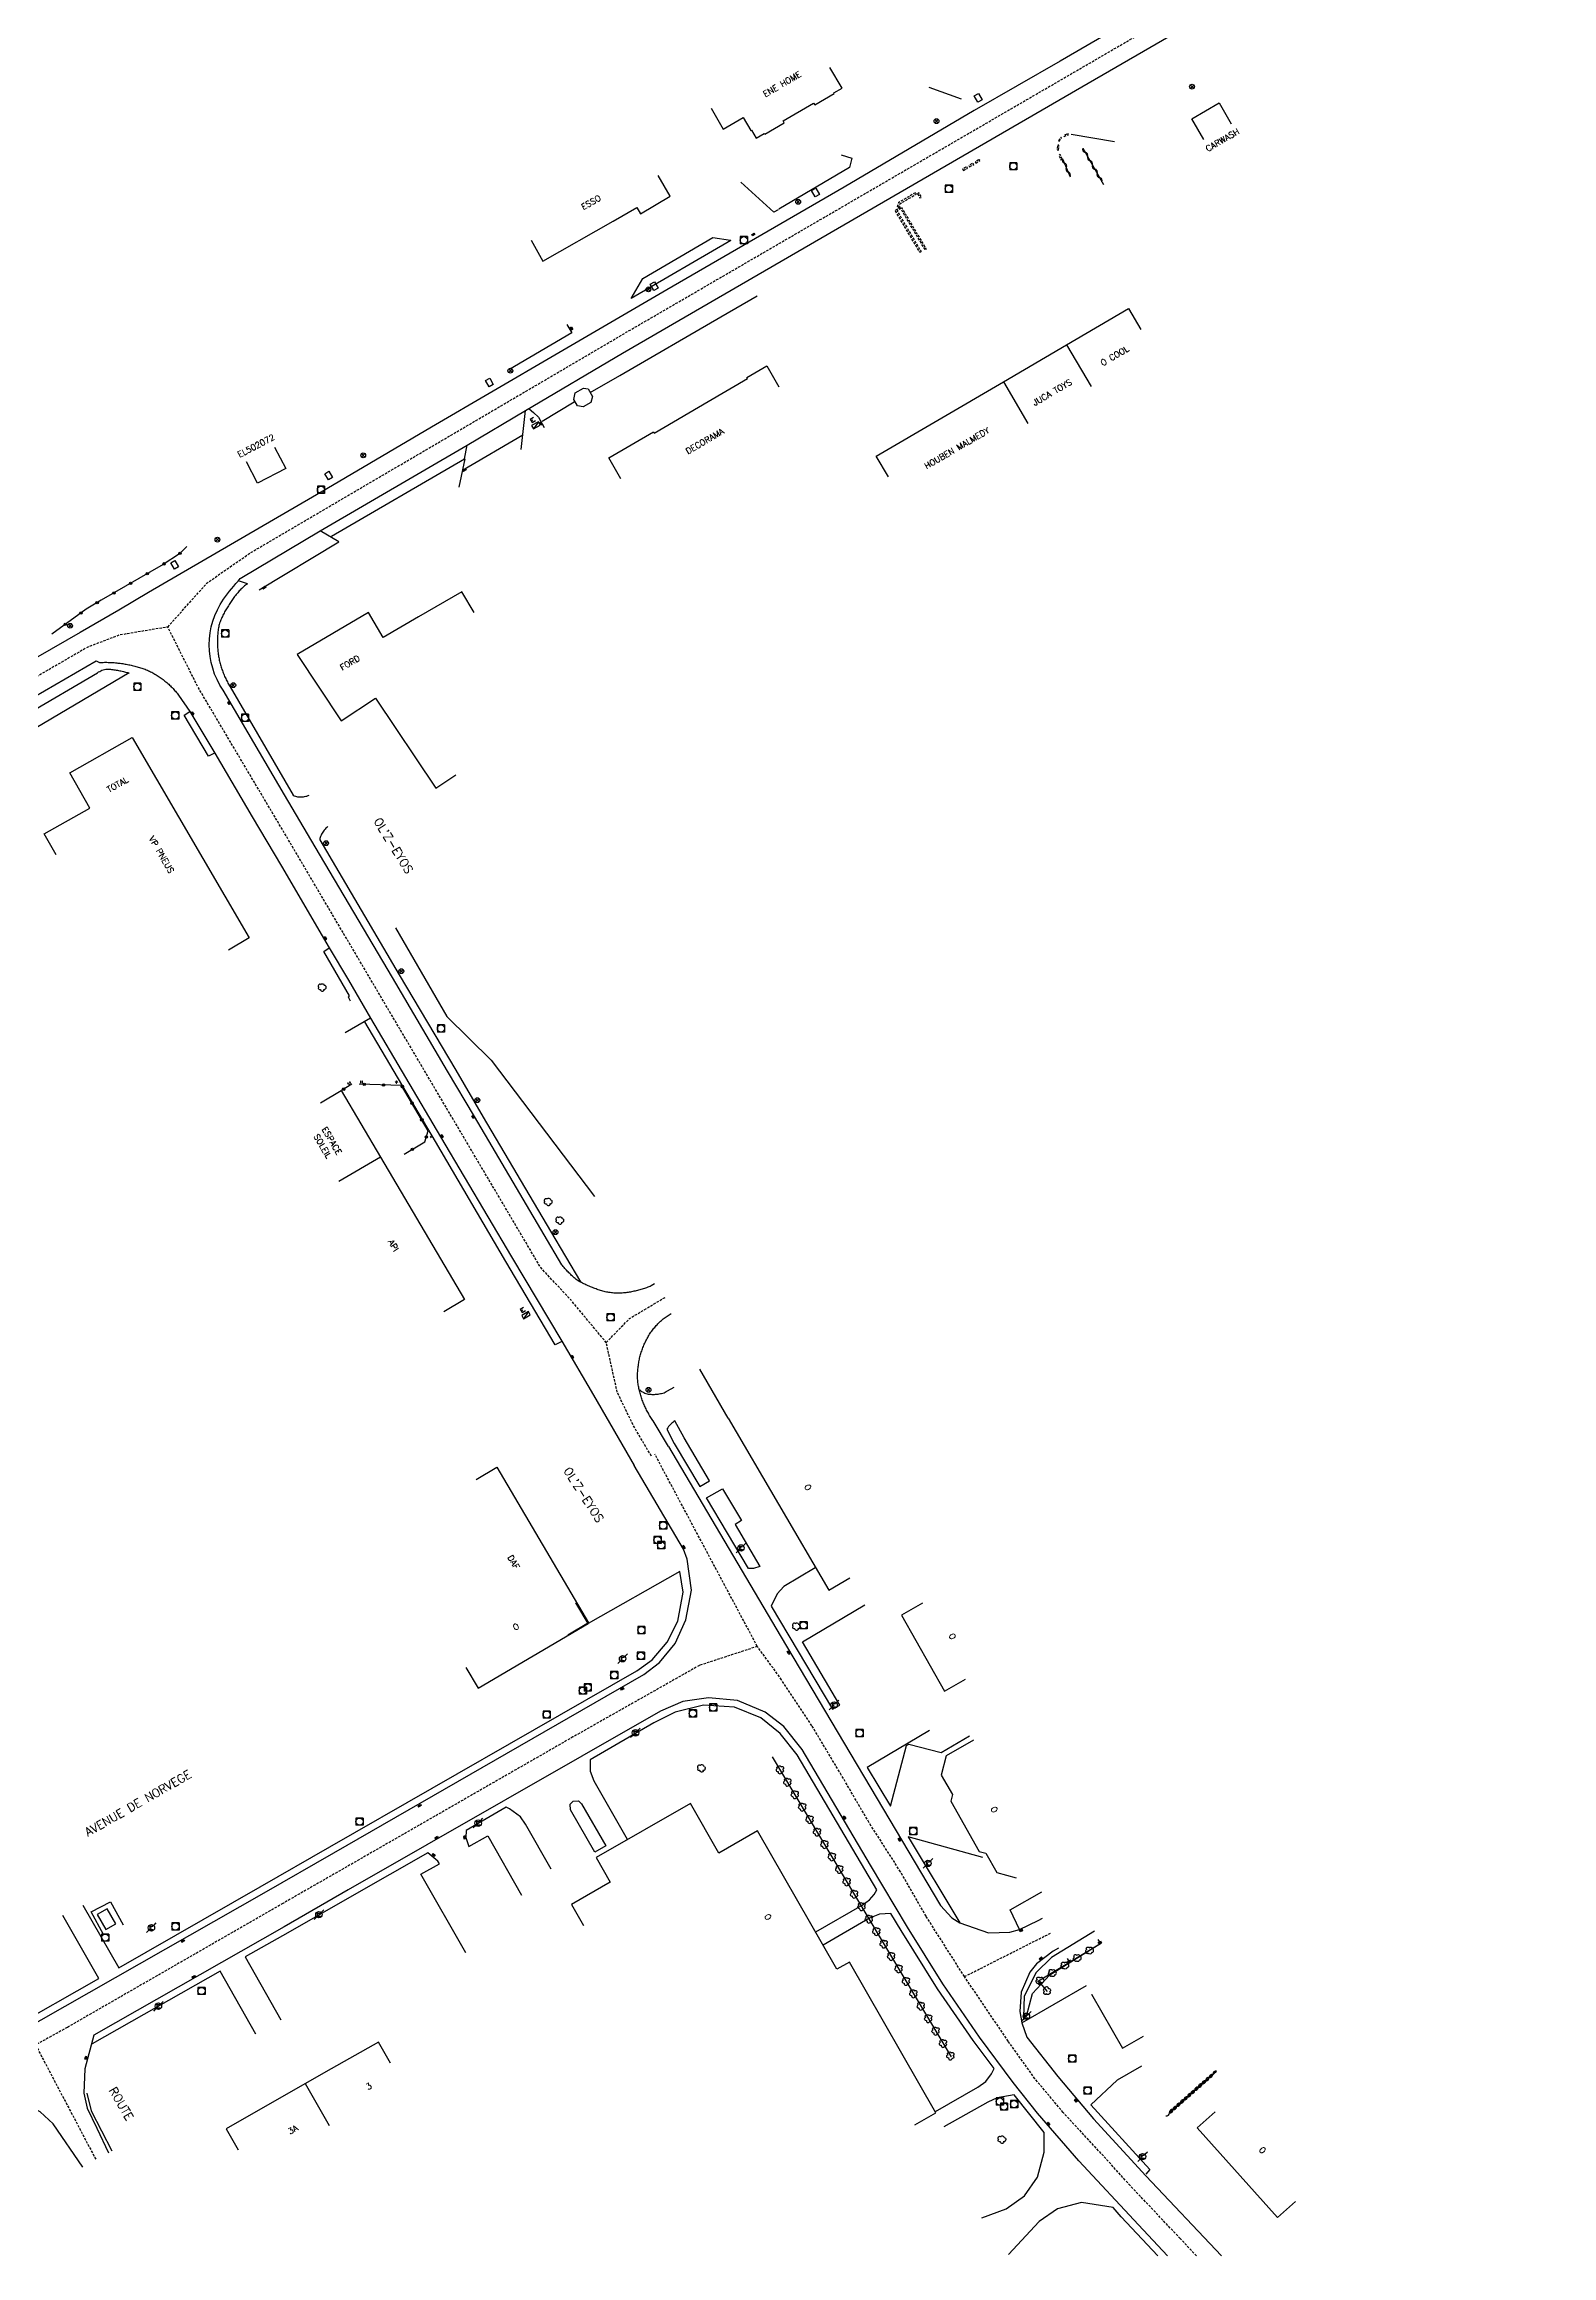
# Model space of a CAD drawing. Header units: millimetres. Extents: x 266017 to 267000, y 124000 to 124918.
# Drawn here: x 266197.1 to 266509.3, y 124000 to 124458.1 of the extents above; entities that cross this region are included whole.
import ezdxf
from ezdxf.enums import TextEntityAlignment as Align

# ---------------------------------------------------------------- set-up
doc = ezdxf.new("R2010")
doc.units = ezdxf.units.MM
doc.linetypes.add('DASHED', pattern=[0.75, 0.5, -0.25])
doc.layers.get('0').update_dxf_attribs({"linetype": 'CONTINUOUS'})
for name, color, linetype in [('W0001', 6, 'DASHED'), ('W0008', 7, 'CONTINUOUS'), ('W0100', 7, 'CONTINUOUS'), ('W0112', 1, 'DASHED'), ('W0211', 2, 'CONTINUOUS'), ('W0300', 7, 'CONTINUOUS'), ('W0302', 3, 'CONTINUOUS'), ('W0310', 3, 'CONTINUOUS'), ('W0322', 7, 'CONTINUOUS'), ('W0400', 7, 'CONTINUOUS'), ('W0420', 7, 'CONTINUOUS'), ('W0430', 7, 'CONTINUOUS'), ('W0469', 7, 'CONTINUOUS'), ('W0471', 7, 'CONTINUOUS'), ('W0984', 7, 'CONTINUOUS'), ('W0989', 7, 'CONTINUOUS'), ('W0991', 7, 'CONTINUOUS'), ('W1102', 7, 'CONTINUOUS'), ('W1471', 7, 'CONTINUOUS')]:
    doc.layers.add(name, color=color, linetype=linetype)
doc.styles.get("Standard").update_dxf_attribs({"font": 'romans.shx', "width": 0.85})

# ---------------------------------------------------------------- blocks, each defined once
blk = doc.blocks.new('T420')
for p, q in [((0.75, 0.75), (-0.75, 0.75)), ((-0.75, 0.75), (-0.75, -0.75)), ((0.75, 0.75), (0.75, -0.75)), ((0.75, -0.75), (-0.75, -0.75))]:
    blk.add_line(p, q)
blk.add_ellipse((0, 0), major_axis=(-0.53, 0.53), ratio=1, start_param=3.926991, end_param=10.210176)
blk = doc.blocks.new('T471')
for p, q in [((-0.333334, 0.333334), (-0.333334, -0.333334)), ((-0.333334, 0.333334), (0.333334, 0.333334)), ((-0.333334, 0), (0, 0)), ((0.500001, 0.500001), (1.000002, 1.000002)), ((-0.500001, -0.500001), (-1.000002, -1.000002)), ((-0.333334, -0.333334), (0.333334, -0.333334))]:
    blk.add_line(p, q)
blk.add_ellipse((0, 0), major_axis=(0.471405, 0.471405), ratio=1, start_param=5.4977871438, end_param=11.780972451)
blk = doc.blocks.new('T400')
for p, q in [((-0.15, 0.3), (0.15, 0.3)), ((-0.15, -0.25), (-0.15, 0.3)), ((-0.15, 0.15), (0.15, 0.15)), ((-0.15, 0), (0.15, 0)), ((0.15, 0.3), (0.15, -0.25)), ((-0.15, -0.15), (0.15, -0.15)), ((-0.15, -0.25), (-0.15, -0.3)), ((-0.15, -0.3), (0.15, -0.3)), ((0.15, -0.3), (0.15, -0.25))]:
    blk.add_line(p, q)
blk = doc.blocks.new('T300')
for p, q in [((-0.8, 0.51), (-0.86, 0.34)), ((-0.86, 0.34), (-0.86, 0.17)), ((-0.86, 0.17), (-0.74, 0.06)), ((-0.69, 0.63), (-0.8, 0.51)), ((-0.8, -0.06), (-0.74, 0.06)), ((-0.74, 0.06), (-0.69, 0.11)), ((-0.57, 0.69), (-0.69, 0.63)), ((-0.46, 0.69), (-0.57, 0.69)), ((-0.29, 0.63), (-0.46, 0.69)), ((-0.29, 0.63), (-0.17, 0.74)), ((-0.23, 0.57), (-0.29, 0.63)), ((-0.17, 0.74), (-0.06, 0.8)), ((-0.06, 0.8), (0.06, 0.8)), ((0.06, 0.8), (0.23, 0.74)), ((0.23, 0.74), (0.34, 0.63)), ((0.34, 0.63), (0.4, 0.51)), ((0.46, 0.46), (0.34, 0.46)), ((0.4, 0.51), (0.4, 0.46)), ((0.57, 0.4), (0.46, 0.46)), ((0.57, 0.4), (0.69, 0.29)), ((0.69, 0.29), (0.74, 0.17)), ((0.74, 0.06), (0.69, -0.17)), ((0.74, 0.17), (0.74, 0.06)), ((-0.8, -0.17), (-0.8, -0.06)), ((-0.8, -0.23), (-0.8, -0.17)), ((-0.74, -0.34), (-0.8, -0.23)), ((-0.69, -0.4), (-0.74, -0.34)), ((-0.51, -0.46), (-0.69, -0.4)), ((-0.4, -0.46), (-0.51, -0.46)), ((-0.4, -0.46), (-0.34, -0.46)), ((-0.34, -0.46), (-0.34, -0.4)), ((-0.34, -0.51), (-0.34, -0.46)), ((-0.29, -0.63), (-0.34, -0.51)), ((-0.17, -0.74), (-0.29, -0.63)), ((-0.06, -0.8), (-0.17, -0.74)), ((0.06, -0.8), (-0.06, -0.8)), ((0.17, -0.74), (0.06, -0.8)), ((0.23, -0.69), (0.17, -0.74)), ((0.29, -0.46), (0.23, -0.46)), ((0.29, -0.63), (0.23, -0.69)), ((0.46, -0.4), (0.29, -0.46)), ((0.34, -0.51), (0.29, -0.63)), ((0.34, -0.51), (0.34, -0.46)), ((0.57, -0.34), (0.46, -0.4)), ((0.63, -0.29), (0.57, -0.34)), ((0.69, -0.17), (0.63, -0.29))]:
    blk.add_line(p, q)
blk = doc.blocks.new('t310o')
at = {"color": 0, "linetype": 'Continuous'}
for centre, start, end in [((-0.5, 0.38), 216.8699, 323.1304), ((0.5, -0.37), 36.8699, 143.1303)]:
    blk.add_arc(centre, 0.625, start, end, dxfattribs=at)
blk = doc.blocks.new('t211o')
at = {"color": 0, "linetype": 'Continuous'}
for p, q in [((-0.29, 0.5), (-0.29, 0)), ((0, 1), (0, 0)), ((0.29, 0.5), (0.29, 0))]:
    blk.add_line(p, q, dxfattribs=at)
blk = doc.blocks.new('T430')
at = {"flags": 128}
for points in [[(0.8, 0.8), (-0.8, 0.8)], [(-0.8, 0.8), (-0.8, 0)], [(0.8, 0.8), (-0.8, 0)], [(-0.8, 0), (0.8, 0)], [(-0.4, 2.1), (0.4, 2.1)], [(-0.4, 2.1), (-0.4, 1.3)], [(-0.4, 1.7), (0, 1.7)], [(-0.4, 1.3), (0.4, 1.3)], [(0.8, 0), (0.8, 0.8)]]:
    blk.add_lwpolyline(points, dxfattribs=at)
blk = doc.blocks.new('t322o')
at = {"color": 0, "linetype": 'Continuous'}
for radius in [0.25, 0.15]:
    blk.add_circle((0, 0), radius, dxfattribs=at)
blk = doc.blocks.new('T1471')
at = {"color": 0, "linetype": 'Continuous', "flags": 128}
blk.add_lwpolyline([(-0.75, -0.5), (-0.75, 0.5), (0.75, 0.5), (0.75, -0.5), (-0.75, -0.5)], dxfattribs=at)
blk = doc.blocks.new('T469')
at = {"color": 0, "linetype": 'Continuous', "flags": 128}
for points in [[(-0.35, 0.35), (0.35, -0.35)], [(-0.35, -0.35), (0.35, 0.35)]]:
    blk.add_lwpolyline(points, dxfattribs=at)
at = {"color": 0, "linetype": 'Continuous'}
blk.add_circle((0, 0), 0.5, dxfattribs=at)

msp = doc.modelspace()

# ---------------------------------------------------------------- linework, layer by layer
at = {"layer": 'W0001', "flags": 128}
for points in [[(266222.64, 124337.41), (266230.81, 124346.57), (266239.65, 124352.72), (266287.4, 124380.73), (266317.61, 124398.46), (266413.08, 124453.93), (266478.13, 124491.8), (266523.08, 124517.91), (266605.1, 124565.99), (266611.06, 124565.7)], [(266322.8, 124165.67), (266319.11, 124171.92), (266315.73, 124178.91), (266313.46, 124189.17), (266306.19, 124197.93), (266299.88, 124204.71), (266270.67, 124254.21), (266246.05, 124296), (266228.98, 124324.81), (266222.64, 124337.41), (266212.57, 124335.73), (266205.96, 124333.19), (266156.38, 124304.45), (266098.76, 124270.92), (266063.7, 124250.57), (266033.36, 124233.02)], [(266313.46, 124189.17), (266318.25, 124194.14), (266325.7, 124198.58)]]:
    msp.add_lwpolyline(points, dxfattribs=at)
at = {"layer": 'W0001'}
for points in [[(266344.75, 124126.23), (266323.51, 124166.07)], [(266435.69, 124000), (266432.34, 124003.57), (266421.96, 124014.56), (266415.94, 124021.22), (266408.07, 124029.71), (266402.26, 124036.68), (266396.71, 124044.45), (266387.65, 124057.83), (266379.69, 124070.34), (266374.41, 124079.55), (266367.86, 124089.79), (266362.14, 124099.62), (266356.05, 124109.81), (266349.77, 124119.34), (266344.75, 124126.23), (266332.77, 124122.3), (266306.56, 124107.47), (266246.49, 124072.99), (266201.81, 124047.3), (266168.04, 124028.57), (266117.73, 124000)], [(266387.65, 124057.83), (266405.47, 124066.84)], [(266195.26, 124043.67), (266207.78, 124019.89)]]:
    msp.add_lwpolyline(points, dxfattribs=at)
at = {"layer": 'W0008'}
msp.add_line((266399.53, 124048.22), (266412.93, 124056.02), dxfattribs=at)
at = {"layer": 'W0008', "flags": 128}
for points in [[(266316.83, 124394.12), (266411.97, 124449.3), (266447.15, 124469.77), (266461.77, 124478.45), (266490.31, 124494.86), (266514.63, 124509.04), (266536.23, 124521.5), (266561.25, 124536.3), (266561.25, 124536.3), (266590.22, 124553.37), (266606.56, 124562.9)], [(266387.06, 124446.77), (266380.36, 124449.14)], [(266409.76, 124439.48), (266418.72, 124437.98)], [(266362.1, 124435.22), (266364.34, 124434.54), (266363.82, 124432.59), (266349.19, 124423.96)], [(266349.04, 124423.82), (266348.18, 124423.32), (266341.34, 124429.59)], [(266310.15, 124386.02), (266316.3, 124389.49), (266337.22, 124401.67), (266344.69, 124405.99)], [(266305.31, 124400.07), (266306.34, 124398.32), (266293.25, 124390.69)], [(266295.84, 124374.19), (266296.73, 124382.23)], [(266297.48, 124382.63), (266298.41, 124381.88), (266299.45, 124380.85), (266300.63, 124378.77)], [(266300.18, 124380.07), (266306.84, 124384.03)], [(266256.58, 124356.2), (266284.07, 124372.28), (266284.66, 124375.1)], [(266283.69, 124369.9), (266296.17, 124377.22)], [(266284.19, 124372.28), (266282.92, 124366.41)], [(266241.55, 124345.12), (266258.09, 124355.07), (266254.23, 124357.35)], [(266237.42, 124346.95), (266239.12, 124346.41), (266238.92, 124346.25), (266238.73, 124346.09), (266238.54, 124345.93), (266238.35, 124345.76), (266238.16, 124345.59), (266237.98, 124345.42), (266237.8, 124345.24), (266237.63, 124345.06), (266237.45, 124344.88), (266237.29, 124344.69), (266237.12, 124344.51), (266236.96, 124344.31), (266236.8, 124344.12), (266236.64, 124343.92), (266236.49, 124343.72), (266236.34, 124343.52), (266236.19, 124343.31), (266236.05, 124343.11), (266235.91, 124342.89), (266235.76, 124342.68), (266235.62, 124342.47), (266235.48, 124342.26), (266235.34, 124342.04), (266235.2, 124341.83), (266235.06, 124341.61), (266234.93, 124341.4), (266234.79, 124341.18), (266234.66, 124340.96), (266234.53, 124340.74), (266234.41, 124340.52), (266234.29, 124340.3), (266234.17, 124340.08), (266234.06, 124339.85), (266233.95, 124339.62), (266233.84, 124339.39), (266233.74, 124339.16), (266233.64, 124338.93), (266233.55, 124338.69), (266233.47, 124338.45), (266233.39, 124338.21), (266233.32, 124337.96), (266233.25, 124337.71), (266233.2, 124337.46), (266233.14, 124337.21), (266233.1, 124336.95), (266233.06, 124336.69), (266233.03, 124336.42), (266233.01, 124336.16), (266232.98, 124335.9), (266232.96, 124335.64), (266232.95, 124335.38), (266232.94, 124335.12), (266232.93, 124334.86), (266232.92, 124334.6), (266232.92, 124334.35), (266232.92, 124334.09), (266232.93, 124333.83), (266232.94, 124333.58), (266232.95, 124333.32), (266232.97, 124333.07), (266232.99, 124332.82), (266233.01, 124332.57), (266233.04, 124332.31), (266233.07, 124332.06), (266233.1, 124331.81), (266233.14, 124331.56), (266233.18, 124331.31), (266233.22, 124331.07), (266233.27, 124330.82), (266233.32, 124330.57), (266233.38, 124330.33), (266233.44, 124330.08), (266233.5, 124329.84), (266233.57, 124329.59), (266233.64, 124329.35), (266233.71, 124329.11), (266233.79, 124328.87), (266233.87, 124328.62), (266233.95, 124328.38), (266234.04, 124328.14), (266234.13, 124327.91), (266234.22, 124327.67), (266234.32, 124327.43), (266234.42, 124327.19), (266234.53, 124326.96), (266234.64, 124326.72), (266234.75, 124326.49), (266234.87, 124326.25), (266234.99, 124326.02), (266235.11, 124325.79), (266235.57, 124324.99), (266248.64, 124302.56), (266248.85, 124302.45), (266249.07, 124302.36), (266249.29, 124302.3), (266249.52, 124302.25), (266249.76, 124302.22), (266250.01, 124302.21), (266250.26, 124302.21), (266250.51, 124302.22), (266250.75, 124302.25), (266250.99, 124302.29), (266251.23, 124302.34), (266251.47, 124302.4), (266251.71, 124302.48), (266251.94, 124302.57)], [(266173.51, 124310.52), (266207.84, 124330.41), (266208.52, 124330.06), (266208.78, 124330.07), (266209.03, 124330.08), (266209.28, 124330.09), (266209.54, 124330.1), (266209.79, 124330.1), (266210.04, 124330.1), (266210.3, 124330.09), (266210.55, 124330.08), (266210.8, 124330.07), (266211.05, 124330.06), (266211.3, 124330.05), (266211.56, 124330.03), (266211.81, 124330.01), (266212.06, 124329.98), (266212.31, 124329.95), (266212.56, 124329.92), (266212.81, 124329.89), (266213.06, 124329.86), (266213.31, 124329.82), (266213.56, 124329.78), (266213.81, 124329.73), (266214.06, 124329.69), (266214.31, 124329.64), (266214.56, 124329.59), (266214.8, 124329.54), (266215.05, 124329.48), (266215.3, 124329.43), (266215.54, 124329.37), (266215.79, 124329.31), (266216.03, 124329.25), (266216.27, 124329.19), (266216.52, 124329.12), (266216.76, 124329.05), (266217, 124328.98), (266217.24, 124328.9), (266217.48, 124328.82), (266217.71, 124328.74), (266217.95, 124328.65), (266218.18, 124328.56), (266218.41, 124328.46), (266218.64, 124328.36), (266218.87, 124328.25), (266219.1, 124328.14), (266219.33, 124328.03), (266219.55, 124327.9), (266219.77, 124327.78), (266219.99, 124327.65), (266220.21, 124327.51), (266220.43, 124327.38), (266220.64, 124327.24), (266220.85, 124327.1), (266221.06, 124326.96), (266221.26, 124326.81), (266221.47, 124326.66), (266221.67, 124326.51), (266221.87, 124326.36), (266222.06, 124326.2), (266222.26, 124326.04), (266222.45, 124325.88), (266222.64, 124325.71), (266222.83, 124325.54), (266223.01, 124325.37), (266223.19, 124325.2), (266223.37, 124325.02), (266223.55, 124324.85), (266223.73, 124324.66), (266223.9, 124324.48), (266224.07, 124324.29), (266224.24, 124324.1), (266224.41, 124323.91), (266224.57, 124323.72), (266224.73, 124323.52), (266224.89, 124323.32), (266227.2, 124319.89), (266232.36, 124311.26), (266240.11, 124298.08), (266246.18, 124287.85), (266256.1, 124270.94), (266260.1, 124264.23), (266264.63, 124256.38), (266279.16, 124231.81), (266293.82, 124206.94), (266304.26, 124189.44), (266310.85, 124178.3), (266319.26, 124163.71)], [(266193.27, 124319.19), (266208.08, 124327.95), (266208.3, 124328.09), (266208.54, 124328.22), (266208.78, 124328.34), (266209.02, 124328.44), (266209.27, 124328.54), (266209.52, 124328.62), (266209.78, 124328.68), (266210.04, 124328.7), (266210.29, 124328.7), (266210.53, 124328.69), (266210.77, 124328.66), (266211.01, 124328.63), (266211.26, 124328.6), (266211.5, 124328.56), (266211.74, 124328.52), (266211.98, 124328.48), (266212.23, 124328.44), (266212.47, 124328.39), (266212.71, 124328.35), (266212.95, 124328.3), (266213.2, 124328.25), (266213.44, 124328.19), (266213.68, 124328.14), (266213.92, 124328.08), (266214.16, 124328.02), (266214.4, 124327.96), (266214.64, 124327.89), (266195.38, 124316.5)], [(266232.35, 124311.27), (266231.07, 124310.64), (266226.04, 124319.12), (266227.2, 124319.89)], [(266255.79, 124296.07), (266255.59, 124295.9), (266255.4, 124295.72), (266255.23, 124295.53), (266255.06, 124295.34), (266254.9, 124295.13), (266254.76, 124294.92), (266254.62, 124294.7), (266254.5, 124294.48), (266254.4, 124294.26), (266254.3, 124294.03), (266254.23, 124293.8), (266254.16, 124293.57), (266254.11, 124293.32), (266270.55, 124265.33), (266282.32, 124245.61), (266287.95, 124235.9), (266301.94, 124212.25), (266308.11, 124201.73)], [(266260.49, 124259.92), (266260.07, 124260.75), (266260.28, 124260.98), (266254.96, 124270.17), (266256.09, 124270.93)], [(266264.64, 124256.38), (266259.4, 124253.31)], [(266304.25, 124189.43), (266302.85, 124188.7), (266292.66, 124205.97), (266278.07, 124230.82), (266263.45, 124255.6)], [(266326.34, 124167.64), (266323.16, 124172.94), (266323.09, 124173.05), (266322.95, 124173.26), (266322.82, 124173.47), (266322.69, 124173.68), (266322.56, 124173.89), (266322.43, 124174.1), (266322.3, 124174.32), (266322.18, 124174.54), (266322.06, 124174.75), (266321.94, 124174.97), (266321.82, 124175.19), (266321.71, 124175.42), (266321.6, 124175.64), (266321.5, 124175.87), (266321.39, 124176.1), (266321.29, 124176.33), (266321.2, 124176.56), (266321.11, 124176.79), (266321.02, 124177.03), (266320.93, 124177.27), (266320.85, 124177.51), (266320.77, 124177.74), (266320.69, 124177.98), (266320.62, 124178.22), (266320.54, 124178.46), (266320.47, 124178.7), (266320.41, 124178.94), (266320.35, 124179.18), (266320.29, 124179.43), (266320.23, 124179.67), (266320.18, 124179.91), (266320.14, 124180.16), (266320.09, 124180.4), (266320.06, 124180.65), (266320.02, 124180.9), (266319.99, 124181.14), (266319.97, 124181.39), (266319.95, 124181.64), (266319.94, 124181.89), (266319.94, 124182.15), (266319.94, 124182.4), (266319.94, 124182.65), (266319.95, 124182.91), (266319.97, 124183.17), (266319.99, 124183.43), (266320.01, 124183.69), (266320.04, 124183.94), (266320.07, 124184.2), (266320.11, 124184.45), (266320.14, 124184.71), (266320.18, 124184.96), (266320.23, 124185.21), (266320.28, 124185.46), (266320.33, 124185.71), (266320.38, 124185.96), (266320.44, 124186.21), (266320.51, 124186.45), (266320.57, 124186.7), (266320.64, 124186.94), (266320.72, 124187.18), (266320.8, 124187.42), (266320.88, 124187.66), (266320.96, 124187.9), (266321.05, 124188.14), (266321.15, 124188.38), (266321.24, 124188.61), (266321.34, 124188.84), (266321.45, 124189.08), (266321.56, 124189.31), (266321.67, 124189.54), (266321.79, 124189.77), (266321.91, 124189.99), (266322.04, 124190.22), (266322.17, 124190.44), (266322.3, 124190.67), (266322.44, 124190.89), (266322.58, 124191.1), (266322.72, 124191.32), (266322.87, 124191.52), (266323.02, 124191.73), (266323.17, 124191.93), (266323.33, 124192.13), (266323.49, 124192.32), (266323.65, 124192.51), (266323.81, 124192.7), (266323.98, 124192.88), (266324.15, 124193.06), (266324.33, 124193.24), (266324.51, 124193.41), (266324.69, 124193.58), (266324.87, 124193.75), (266325.06, 124193.91), (266325.25, 124194.07), (266325.45, 124194.22), (266325.64, 124194.37), (266325.85, 124194.52), (266326.05, 124194.67), (266326.05, 124194.67), (266326.05, 124194.67), (266326.05, 124194.67), (266326.93, 124195.2), (266326.93, 124195.2), (266326.93, 124195.2), (266326.93, 124195.2)], [(266320.39, 124179.39), (266320.58, 124179.23), (266320.78, 124179.07), (266320.99, 124178.94), (266321.21, 124178.82), (266321.44, 124178.72), (266321.67, 124178.64), (266321.92, 124178.57), (266322.17, 124178.52), (266322.43, 124178.48), (266322.68, 124178.46), (266322.93, 124178.44), (266323.18, 124178.44), (266323.43, 124178.44), (266323.68, 124178.46), (266323.93, 124178.48), (266324.18, 124178.52), (266324.43, 124178.56), (266324.68, 124178.6), (266324.93, 124178.66), (266325.17, 124178.71), (266325.43, 124178.79), (266325.67, 124178.89), (266325.9, 124179.01), (266326.12, 124179.16), (266327.52, 124179.97)], [(266329.61, 124169.45), (266327.65, 124172.95), (266327.45, 124172.81), (266327.25, 124172.65), (266327.06, 124172.49), (266326.88, 124172.32), (266326.7, 124172.15), (266326.53, 124171.97), (266326.37, 124171.78), (266326.19, 124171.54), (266326.04, 124171.27), (266327.52, 124168.29)]]:
    msp.add_lwpolyline(points, dxfattribs=at)
at = {"layer": 'W0008', "ltscale": 0.1, "flags": 128}
msp.add_lwpolyline([(266458.47, 124484.32), (266407.48, 124454.65), (266389.69, 124444.4), (266362.73, 124428.55), (266362.73, 124428.55), (266326, 124407.26), (266302.81, 124393.7), (266277.29, 124378.81), (266255.56, 124366.06), (266218.68, 124344.54), (266212.5, 124340.92), (266204.53, 124336.24), (266195.7, 124331.23), (266177.67, 124320.77), (266144.47, 124301.46), (266141.22, 124299.52), (266121.51, 124288.12), (266089.61, 124269.61), (266089.61, 124269.61), (266064.16, 124254.76), (266064.16, 124254.76), (266061, 124252.97), (266039.1, 124240.13), (266032.48, 124236.29)], dxfattribs=at)
at = {"layer": 'W0008', "flags": 128}
for points in [[(266339.22, 124417.58), (266339.25, 124417.51), (266318.64, 124405.49), (266321.04, 124409.63), (266335.52, 124418.13)], [(266307.05, 124385.93), (266308.77, 124386.89), (266309.73, 124386.73), (266310.64, 124385.16), (266310.29, 124383.9), (266308.69, 124383.02), (266307.5, 124383.26), (266306.72, 124384.55)]]:
    msp.add_lwpolyline(points, close=True, dxfattribs=at)
msp.add_lwpolyline([(266323.43, 124201.34), (266323.43, 124201.34), (266323.43, 124201.34), (266323.43, 124201.34), (266322.76, 124200.93), (266322.76, 124200.93), (266322.53, 124200.82), (266322.3, 124200.72), (266322.06, 124200.63), (266321.82, 124200.54), (266321.59, 124200.47), (266321.35, 124200.39), (266321.11, 124200.32), (266320.88, 124200.24), (266320.64, 124200.17), (266320.4, 124200.1), (266320.16, 124200.04), (266319.92, 124199.97), (266319.68, 124199.91), (266319.44, 124199.85), (266319.2, 124199.8), (266318.96, 124199.74), (266318.72, 124199.69), (266318.48, 124199.65), (266318.24, 124199.61), (266318, 124199.57), (266317.75, 124199.53), (266317.51, 124199.5), (266317.27, 124199.47), (266317.02, 124199.45), (266316.77, 124199.43), (266316.53, 124199.42), (266316.28, 124199.41), (266316.03, 124199.4), (266315.78, 124199.4), (266315.53, 124199.41), (266315.28, 124199.42), (266315.03, 124199.44), (266314.77, 124199.46), (266314.52, 124199.49), (266314.26, 124199.52), (266314.01, 124199.56), (266313.76, 124199.6), (266313.51, 124199.65), (266313.27, 124199.71), (266313.02, 124199.76), (266312.78, 124199.82), (266312.53, 124199.89), (266312.29, 124199.96), (266312.05, 124200.03), (266311.81, 124200.11), (266311.57, 124200.19), (266311.34, 124200.28), (266311.1, 124200.36), (266310.87, 124200.45), (266310.63, 124200.55), (266310.4, 124200.64), (266310.17, 124200.74), (266309.94, 124200.84), (266309.7, 124200.94), (266309.47, 124201.05), (266309.24, 124201.15), (266309.02, 124201.26), (266308.79, 124201.37), (266308.56, 124201.48), (266308.33, 124201.6), (266308.1, 124201.71), (266307.87, 124201.83), (266307.65, 124201.97), (266307.44, 124202.12), (266307.23, 124202.27), (266307.03, 124202.43), (266306.83, 124202.6), (266306.64, 124202.77), (266306.46, 124202.93), (266306.27, 124203.1), (266306.09, 124203.27), (266305.91, 124203.45), (266305.73, 124203.62), (266305.56, 124203.8), (266305.39, 124203.98), (266305.22, 124204.16), (266305.05, 124204.35), (266304.89, 124204.53), (266304.72, 124204.72), (266304.56, 124204.91), (266304.41, 124205.11), (266304.25, 124205.3), (266300.62, 124211.46), (266286.18, 124235.99), (266280.61, 124245.4), (266269.19, 124264.78), (266253.2, 124291.86), (266246.82, 124302.63), (266234.13, 124324.3, -0.311408), (266234.21, 124343.15, -0.035219), (266237.66, 124347.43), (266254.22, 124357.36), (266284.63, 124375.09), (266296.74, 124382.23), (266316.82, 124394.12)], format="xyb", dxfattribs=at)
at = {"layer": 'W0008'}
for points in [[(266327.52, 124168.29), (266332.82, 124159.35), (266334.84, 124160.56), (266329.61, 124169.45)], [(266326.34, 124167.64), (266349.47, 124128.52), (266382.72, 124072.57), (266385.02, 124069.98), (266386.66, 124068.97), (266392.66, 124066.88), (266397.04, 124067.03), (266399.03, 124067.59), (266402.89, 124069.43), (266403.81, 124069.94)], [(266242.61, 124075.2), (266257.05, 124083.48), (266321.26, 124120.39), (266324.49, 124122.91), (266327.7, 124126.86), (266329.97, 124131.75), (266331.1, 124137.91), (266330.22, 124144.3), (266329.46, 124146.36), (266319.26, 124163.71)], [(266334.23, 124156.98), (266337.55, 124158.91), (266341.46, 124152.29), (266340.13, 124151.52), (266345.28, 124142.76), (266343.94, 124142.35), (266342.94, 124142.35), (266334.23, 124156.98)], [(266256.21, 124084.73), (266319.76, 124121.19), (266322.96, 124123.45), (266326.11, 124127.08), (266328.3, 124131.43), (266329.36, 124137.44), (266328.71, 124141.72), (266309.7, 124130.97)], [(266356.72, 124142.54), (266350.21, 124138.66), (266348.89, 124137.11), (266347.59, 124134.57), (266360.35, 124113.23), (266361.86, 124114.09), (266354.1, 124127.17), (266367, 124134.82)], [(266429.71, 124000), (266423.7, 124006.39), (266411.32, 124019.67), (266402.79, 124029.52), (266397.76, 124035.87), (266390.76, 124045.27), (266383.16, 124056.33), (266375.84, 124068.06), (266368.2, 124080.94), (266354.04, 124104.88), (266350.23, 124109.65), (266346.36, 124112.6), (266340.65, 124115.05), (266334.66, 124115.61), (266329.35, 124114.84), (266324.72, 124112.84), (266260.04, 124075.78)], [(266356.89, 124067.08), (266366.49, 124072.63), (266367.99, 124073.76), (266368.95, 124074.85), (266369.49, 124075.78), (266352.98, 124103.75), (266349.49, 124108.22), (266345.46, 124111.42), (266340.03, 124113.65), (266333.62, 124114.04), (266327.71, 124112.63), (266323.34, 124110.42), (266310.1, 124102.76), (266310.1, 124100.4), (266310.88, 124098.39), (266317.81, 124086.31)], [(266380.4, 124108.82), (266367.52, 124101.12), (266372.3, 124093.12), (266375.63, 124105.69), (266376.16, 124106.01), (266382.8, 124104.25), (266388.73, 124107.68)], [(266302.08, 124080.12), (266296.74, 124089.42), (266295.69, 124090.94), (266293.43, 124092.62), (266292.71, 124092.91), (266284.47, 124088.11), (266284.37, 124086.64), (266285.01, 124084.76), (266288.9, 124087.01), (266295.89, 124074.73)], [(266311.07, 124083.62), (266306.06, 124092.36), (266305.96, 124093.52), (266306.64, 124094.19), (266307.71, 124094.24), (266308.34, 124093.65), (266313.35, 124084.93), (266311.07, 124083.62)], [(266391.46, 124082.51), (266375.99, 124086.8), (266386.66, 124068.97)], [(266205.05, 124072.65), (266212.53, 124059.64), (266241.77, 124076.45), (266256.21, 124084.73)], [(266284.4, 124062.73), (266275.07, 124079.02), (266278.91, 124081.21), (266278.58, 124081.76), (266276.54, 124083.46), (266260.8, 124074.51), (266247.49, 124066.88)], [(266097.2, 124032.11), (266107.06, 124014.77), (266110.13, 124011.04), (266114.83, 124008.18), (266118.28, 124007.41), (266120.54, 124007.35), (266125.02, 124008.27), (266185.95, 124042.91), (266242.61, 124075.2)], [(266260.04, 124075.78), (266246.72, 124068.14), (266207.36, 124045.67), (266205.48, 124038.74), (266205.25, 124033.69), (266205.96, 124030.55), (266207.92, 124026.41), (266210.38, 124021.34)], [(266399.03, 124067.59), (266397.13, 124071.66), (266403.66, 124075.37)], [(266182.55, 124060.01), (266189.96, 124046.97), (266208.35, 124057.42), (266200.94, 124070.46)], [(266381.68, 124029.91), (266390.41, 124034.94), (266392.05, 124036.07), (266393.26, 124037.67), (266393.79, 124038.82), (266389.46, 124044.61), (266382.05, 124055.27), (266374.51, 124067.38), (266372.43, 124070.89), (266370.03, 124070.74), (266367.95, 124069.94), (266358.36, 124064.37)], [(266247.49, 124066.88), (266238.68, 124061.92), (266246.04, 124048.85)], [(266407.12, 124063.73), (266406.04, 124063.09), (266402.58, 124060.45), (266401.2, 124058.73), (266399.42, 124054.64), (266399.1, 124050.59), (266399.53, 124048.22), (266400.6, 124045.31), (266406.98, 124037.17), (266414.37, 124028.36), (266425.21, 124016.56), (266440.92, 124000)], [(266240.91, 124045.88), (266233.52, 124058.94), (266206.95, 124043.89)], [(266424.33, 124039.3), (266419.25, 124036.39), (266413.83, 124031.26), (266426.03, 124017.87), (266425.2, 124016.92)], [(266205.02, 124018.36), (266198.92, 124027.33), (266196.2, 124029.82), (266191.98, 124031.95), (266188.81, 124032.78), (266185.4, 124033.18), (266127.21, 124000)], [(266391.23, 124007.88), (266396.28, 124009.71), (266400.06, 124012.43), (266402.75, 124016.28), (266404.19, 124021.43), (266404.19, 124025.54), (266397.97, 124033.35), (266394.43, 124032.71), (266392.51, 124031.83), (266383.36, 124026.73)], [(266427.73, 124000), (266420.09, 124008.08), (266418.48, 124009.97), (266411.89, 124011.06), (266406.95, 124009.7), (266403.1, 124007.13), (266396.74, 124000.23)]]:
    msp.add_lwpolyline(points, dxfattribs=at)
at = {"layer": 'W0100'}
for p, q in [((266314.3, 124077.37), (266306.29, 124072.77)), ((266306.29, 124072.77), (266308.78, 124068.43)), ((266234.76, 124026.3), (266237.24, 124021.96))]:
    msp.add_line(p, q, dxfattribs=at)
at = {"layer": 'W0100', "flags": 128}
for points in [[(266335.19, 124444.88), (266337.68, 124440.55), (266341.84, 124442.94), (266343.4, 124440.27), (266343.53, 124440.35), (266344.53, 124438.67), (266346.2, 124439.64), (266346.28, 124439.51), (266350.33, 124441.87), (266350.09, 124442.28), (266356.41, 124445.96), (266356.66, 124445.57), (266360.7, 124447.92), (266360.62, 124448.06), (266362.29, 124449.02), (266359.77, 124453.35)], [(266437.24, 124438.37), (266434.73, 124442.69), (266440.41, 124445.99), (266442.92, 124441.66)], [(266297.88, 124417.54), (266300.35, 124413.19), (266314.92, 124421.47), (266319.78, 124424.32), (266320.54, 124423.03), (266326.72, 124426.65), (266324.2, 124430.97)], [(266371.89, 124368.49), (266369.37, 124372.81), (266395.75, 124388.22), (266408.82, 124395.88), (266421.62, 124403.39), (266424.15, 124399.07)], [(266316.5, 124368.11), (266313.99, 124372.43), (266323.23, 124377.81), (266323.36, 124377.59), (266334.54, 124384.13), (266342.71, 124388.88), (266342.58, 124389.1), (266346.71, 124391.5), (266349.22, 124387.17)], [(266244.76, 124374.7), (266247.07, 124370.26), (266241.23, 124367.23), (266238.92, 124371.66)], [(266286.07, 124340.4), (266283.56, 124344.72), (266274.56, 124339.49), (266267.28, 124335.21), (266264.23, 124340.39), (266249.42, 124331.69), (266258.58, 124317.95), (266265.69, 124322.69), (266278.14, 124304.03), (266282.3, 124306.8)], [(266199.53, 124290.21), (266197.07, 124294.56), (266206.51, 124299.91), (266202.37, 124307.23), (266215.28, 124314.53), (266239.51, 124272.99), (266235.2, 124270.47)], [(266254.25, 124238.87), (266258.56, 124241.42), (266266.71, 124227.61), (266284.12, 124198.09), (266279.81, 124195.55)], [(266338.74, 124173.52), (266332.81, 124183.7), (266332.81, 124183.7), (266332.81, 124183.7)], [(266286.51, 124160.83), (266290.82, 124163.37), (266309.78, 124131.09), (266305.47, 124128.55)]]:
    msp.add_lwpolyline(points, dxfattribs=at)
at = {"layer": 'W0100'}
for points in [[(266338.74, 124173.52), (266359.56, 124137.9), (266363.88, 124140.43)], [(266284.38, 124121.88), (266286.91, 124117.57), (266309.7, 124130.97), (266307.17, 124135.28)], [(266378.94, 124135.18), (266374.6, 124132.7), (266383.55, 124116.98), (266387.89, 124119.46)], [(266389.5, 124106.82), (266383.87, 124103.58), (266382.8, 124099.54)], [(266382.8, 124099.54), (266385.16, 124095.53), (266384.81, 124094.15), (266390.7, 124083.72), (266392.08, 124083.4), (266394.36, 124079.41)], [(266377.4, 124027.12), (266381.74, 124029.61), (266363.84, 124060.81), (266361.23, 124059.35), (266344.8, 124088.01), (266336.77, 124083.41), (266330.88, 124093.7), (266311.36, 124082.48), (266314.3, 124077.37)], [(266394.36, 124079.41), (266398.39, 124078.3), (266398.39, 124078.3)], [(266207.99, 124070.68), (266209.8, 124067.59), (266211.88, 124068.76), (266210.06, 124071.88), (266207.99, 124070.68)], [(266413.97, 124054.2), (266413.97, 124054.2), (266420.36, 124042.99), (266424.71, 124045.46)], [(266268.74, 124039.93), (266266.27, 124044.28), (266255.38, 124038.1), (266234.76, 124026.3)], [(266439.58, 124029.85), (266435.85, 124026.52), (266452.52, 124007.9), (266456.25, 124011.23)]]:
    msp.add_lwpolyline(points, dxfattribs=at)
at = {"layer": 'W0112', "flags": 128}
for points in [[(266408.29, 124438.99), (266409.19, 124439.4), (266409.09, 124439.61), (266408.19, 124439.2)], [(266407.13, 124436.22), (266407.22, 124437.24), (266406.94, 124437.26), (266406.86, 124436.25)], [(266407.23, 124437.96), (266407.76, 124438.73), (266407.59, 124438.85), (266407.06, 124438.07)], [(266407.88, 124434.33), (266407.5, 124435.26), (266407.21, 124435.14), (266407.59, 124434.21)], [(266387.46, 124431.96), (266388.29, 124432.48), (266388.12, 124432.76), (266387.28, 124432.24)], [(266388.72, 124432.74), (266389.57, 124433.23), (266389.41, 124433.5), (266388.56, 124433.02)], [(266390.02, 124433.5), (266390.87, 124434.03), (266390.72, 124434.28), (266389.87, 124433.74)], [(266374.03, 124424.24), (266374.27, 124425.09), (266377.7, 124427.11), (266377.53, 124427.4), (266373.98, 124425.31), (266373.71, 124424.33)], [(266377.94, 124427.15), (266378.44, 124426.29), (266378.75, 124426.47), (266378.25, 124427.33)], [(266378.67, 124415.17), (266378.41, 124415.02), (266373.28, 124423.72), (266374.51, 124424.5), (266379.75, 124415.63), (266379.53, 124415.51), (266374.45, 124424.1), (266373.69, 124423.62)], [(266260.12, 124242.65), (266259.91, 124242.99), (266260.28, 124243.21), (266260.49, 124242.87)], [(266262.98, 124242.96), (266262.98, 124243.34), (266262.59, 124243.33), (266262.59, 124242.95)], [(266269.77, 124243.23), (266270, 124242.88), (266270.27, 124243.07), (266270.05, 124243.41)]]:
    msp.add_lwpolyline(points, close=True, dxfattribs=at)
msp.add_lwpolyline([(266276.96, 124231.91), (266277.2, 124231.57)], dxfattribs=at)
at = {"layer": 'W0211'}
for points in [[(266414.59, 124067.22), (266405.71, 124061.76), (266402.51, 124058.67), (266400.02, 124053.76), (266399.9, 124049.43)], [(266400.49, 124049.61), (266401.71, 124054.32), (266405.36, 124058.22), (266416.02, 124064.81)]]:
    msp.add_lwpolyline(points, dxfattribs=at)
at = {"layer": 'W0302'}
msp.add_line((266384.94, 124041.21), (266347.91, 124103.39), dxfattribs=at)
at = {"layer": 'W0302', "flags": 128}
msp.add_lwpolyline([(266269.83, 124275.08), (266280.43, 124256.73), (266289.62, 124247.71), (266311.03, 124219.44)], dxfattribs=at)
at = {"layer": 'W0302'}
msp.add_lwpolyline([(266416.03, 124064.79), (266402.99, 124056.9), (266404.76, 124054.76)], dxfattribs=at)
at = {"layer": 'W0310'}
msp.add_line((266430.07, 124029.6), (266439.84, 124038.25), dxfattribs=at)
at = {"layer": 'W0310', "flags": 128}
for points in [[(266412.16, 124436.59), (266416.46, 124429.06)], [(266407.97, 124434.41), (266409.56, 124430.64)]]:
    msp.add_lwpolyline(points, dxfattribs=at)
at = {"layer": 'W0310'}
for points in [[(266209.31, 124066.52), (266206.81, 124071.23), (266210.8, 124073.34), (266213.43, 124068.53)], [(266205.88, 124033.69), (266206.75, 124030.05), (266211.05, 124021.71)]]:
    msp.add_lwpolyline(points, dxfattribs=at)
at = {"layer": 'W0322', "flags": 128}
for points in [[(266226.61, 124354.09), (266225.09, 124352.57), (266221.69, 124350.39), (266208.88, 124342.95), (266205.75, 124341.08), (266198.66, 124335.94)], [(266260.8, 124242.69), (266258.64, 124241.42)], [(266271.62, 124228.18), (266275.86, 124230.79), (266276.61, 124233.01), (266271.08, 124242.43), (266262.31, 124242.68)]]:
    msp.add_lwpolyline(points, dxfattribs=at)
at = {"layer": 'W1102'}
msp.add_line((266251.12, 124035.66), (266256.08, 124026.98), dxfattribs=at)
at = {"layer": 'W1102', "flags": 128}
for points in [[(266408.82, 124395.88), (266413.88, 124387.25)], [(266395.75, 124388.22), (266400.8, 124379.58)], [(266266.71, 124227.61), (266258.1, 124222.53)]]:
    msp.add_lwpolyline(points, dxfattribs=at)

# ---------------------------------------------------------------- block references
at = {"layer": 'W0211'}
for p, rotation in [((266415.82, 124064.69), 31.72498971065433), ((266409.44, 124060.74), 31.72498971065433), ((266403.51, 124056.25), 46.90586452869926)]:
    msp.add_blockref('t211o', p, dxfattribs=dict(at, rotation=rotation))
at = {"layer": 'W0300'}
for p in [(266254.66, 124262.72), (266301.48, 124218.29), (266303.89, 124214.44), (266352.89, 124130.34), (266333.22, 124100.96), (266395.45, 124024.04)]:
    msp.add_blockref('T300', p, dxfattribs=at)
for p, rotation in [((266349.45, 124100.81), 120.7759698583728), ((266350.98, 124098.23), 120.7759698583728), ((266352.52, 124095.65), 120.7759698583728), ((266354.05, 124093.08), 120.7759698583728), ((266355.59, 124090.5), 120.7759698583728), ((266357.12, 124087.92), 120.7759698583728), ((266358.66, 124085.34), 120.7759698583728), ((266360.19, 124082.77), 120.7759698583728), ((266361.73, 124080.19), 120.7759698583728), ((266363.26, 124077.61), 120.7759698583728), ((266364.8, 124075.03), 120.7759698583728), ((266366.33, 124072.46), 120.7759698583728), ((266367.87, 124069.88), 120.7759698583728), ((266369.4, 124067.3), 120.7759698583728), ((266370.94, 124064.72), 120.7759698583728), ((266413.46, 124063.24), 211.1757004958763), ((266372.47, 124062.15), 120.7759698583728), ((266374.01, 124059.57), 120.7759698583728), ((266405.76, 124058.58), 211.1757004958763), ((266408.33, 124060.13), 211.1757004958763), ((266410.9, 124061.68), 211.1757004958763), ((266375.54, 124056.99), 120.7759698583728), ((266377.08, 124054.41), 120.7759698583728), ((266403.2, 124057.02), 211.1757004958763), ((266404.75, 124054.77), 309.6183478837833), ((266378.61, 124051.84), 120.7759698583728), ((266380.15, 124049.26), 120.7759698583728), ((266381.68, 124046.68), 120.7759698583728), ((266383.22, 124044.1), 120.7759698583728), ((266384.75, 124041.53), 120.7759698583728)]:
    msp.add_blockref('T300', p, dxfattribs=dict(at, rotation=rotation))
at = {"layer": 'W0310'}
for p, rotation in [((266408.36, 124433.49), 292.8278037992255), ((266412.66, 124435.72), 299.670186946468), ((266413.65, 124433.99), 299.670186946468), ((266409.13, 124431.65), 292.8278037992255), ((266414.64, 124432.25), 299.670186946468), ((266415.63, 124430.51), 299.670186946468), ((266436.84, 124035.6), 41.53327319197481), ((266437.59, 124036.26), 41.53327319197481), ((266438.34, 124036.92), 41.53327319197481), ((266439.09, 124037.59), 41.53327319197481), ((266431.6, 124030.96), 41.53327319197481), ((266432.35, 124031.62), 41.53327319197481), ((266433.1, 124032.28), 41.53327319197481), ((266433.85, 124032.95), 41.53327319197481), ((266434.6, 124033.61), 41.53327319197481), ((266435.34, 124034.27), 41.53327319197481), ((266436.09, 124034.94), 41.53327319197481), ((266430.1, 124029.63), 41.53327319197481), ((266430.85, 124030.29), 41.53327319197481)]:
    msp.add_blockref('t310o', p, dxfattribs=dict(at, rotation=rotation))
at = {"layer": 'W0322'}
for p, rotation in [((266225.2, 124352.68), 224.948114529915), ((266218.4, 124348.47), 210.1235729217317), ((266221.85, 124350.49), 212.7389868632112), ((266211.48, 124344.46), 210.1235729217317), ((266214.94, 124346.47), 210.1235729217317), ((266201.42, 124337.94), 215.9578959955044), ((266204.66, 124340.29), 215.9578959955044), ((266208.02, 124342.44), 210.8253887530002), ((266263.33, 124242.65), 178.328668705314), ((266267.33, 124242.54), 178.328668705314), ((266271.21, 124242.22), 120.4058253519948), ((266259.08, 124241.67), 210.3919103678824), ((266273.23, 124238.77), 120.4058253519948), ((266275.26, 124235.32), 120.4058253519948), ((266273.32, 124229.23), 31.54761028426867), ((266276.19, 124231.75), 71.53018431626684)]:
    msp.add_blockref('t322o', p, dxfattribs=dict(at, rotation=rotation))
at = {"layer": 'W0400'}
for p, rotation in [((266343.92, 124418.75), 119.5817135517021), ((266306.26, 124399.28), 30.59330669813275), ((266299.98, 124379.57), 209.692259635998), ((266284.11, 124369.97), 300.4098502027248), ((266242.6, 124345.57), 301.0293135827611), ((266235.37, 124321.66), 210.3558586005419), ((266227.75, 124319.51), 30.83801436529106), ((266255.27, 124272.94), 30.40183192778142), ((266285.9, 124235.91), 210.587117307073), ((266279.45, 124231.96), 30.50975201336465), ((266306.41, 124186.21), 30.61966619713557), ((266329.53, 124146.78), 210.9262101550673), ((266351.23, 124124.97), 29.98522573461288), ((266316.81, 124117.43), 120.0524477111898), ((266274.78, 124093.23), 299.5588566924347), ((266362.79, 124090.73), 211.1593045083444), ((266278.31, 124086.63), 299.5027568931934), ((266284.13, 124086.63), 185.8647979133805), ((266374.19, 124086.21), 30.92578716751033), ((266277.72, 124083.03), 49.64281249431026), ((266225.75, 124065.23), 299.8112641219789), ((266399.38, 124067.38), 112.6980577067475), ((266403.46, 124061.58), 127.3642880750421), ((266227.97, 124057.81), 299.8141627377987), ((266205.66, 124040.96), 164.783673287977), ((266410.74, 124032.18), 219.8843010729622), ((266405.02, 124027.29), 220.6288230443179)]:
    msp.add_blockref('T400', p, dxfattribs=dict(at, rotation=rotation))
at = {"layer": 'W0420'}
for p in [(266397.77, 124432.85), (266384.4, 124428.18), (266341.95, 124417.53), (266254.37, 124365.82), (266234.53, 124336.05), (266216.34, 124325.04), (266224.19, 124319.09), (266238.64, 124318.61), (266279.23, 124254.24), (266314.33, 124194.4), (266325.24, 124151.29), (266324.08, 124148.27), (266324.83, 124147.19), (266320.73, 124129.62), (266354.3, 124130.59), (266320.64, 124124.26), (266309.62, 124117.74), (266315.12, 124120.29), (266308.63, 124117.07), (266335.61, 124113.57), (266301.11, 124112.1), (266331.4, 124112.35), (266365.91, 124108.27), (266262.37, 124089.93), (266377.03, 124087.95), (266224.23, 124068.2), (266209.68, 124065.9), (266229.62, 124054.85), (266409.98, 124040.84), (266394.96, 124031.94), (266395.84, 124030.89), (266397.93, 124031.4), (266413.16, 124034.21)]:
    msp.add_blockref('T420', p, dxfattribs=at)
at = {"layer": 'W0430'}
for p, rotation in [((266299.1, 124378.84), 29.69225964256482), ((266297.04, 124194.49), 30.53991695139402)]:
    msp.add_blockref('T430', p, dxfattribs=dict(at, rotation=rotation))
at = {"layer": 'W0469'}
for p in [(266434.79, 124449.34), (266381.85, 124442.19), (266353.22, 124425.48), (266322.19, 124407.35), (266293.6, 124390.5), (266263.13, 124372.97), (266232.93, 124355.51), (266202.41, 124337.67), (266236.21, 124325.36), (266255.43, 124292.63), (266271.02, 124266.12), (266286.76, 124239.39), (266302.94, 124212.04), (266322.21, 124179.38)]:
    msp.add_blockref('T469', p, dxfattribs=at)
at = {"layer": 'W0471'}
for p in [(266341.37, 124146.63), (266316.85, 124123.68), (266360.64, 124114.08), (266319.51, 124108.33), (266286.93, 124089.62), (266380.09, 124081.29), (266219.25, 124067.94), (266253.95, 124070.66), (266220.7, 124051.7), (266400.49, 124049.61), (266424.54, 124020.53)]:
    msp.add_blockref('T471', p, dxfattribs=at)
at = {"layer": 'W1471'}
for p, rotation in [((266390.48, 124447.05), 299.9384256356586), ((266356.8, 124427.4), 298.6218658407296), ((266323.39, 124408.01), 120.2611173037108), ((266289.26, 124388.06), 300.2576699932463), ((266255.95, 124368.78), 300.4195537768222), ((266224.08, 124350.3), 300.2581572941089)]:
    msp.add_blockref('T1471', p, dxfattribs=dict(at, rotation=rotation))

# ---------------------------------------------------------------- texts
at = {"layer": 'W0984'}
for s, rotation, p in [('ENE HOME', 30.2492, (266349.88, 124449.89)), ('CARWASH', 30.1077, (266441.08, 124438.29)), ('ESSO', 29.5704, (266310.31, 124425.38)), ('O COOL', 30.3733, (266418.76, 124393.6)), ('JUCA TOYS', 30.3925, (266405.83, 124386.01)), ('EL502072', 27.4836, (266240.92, 124374.95)), ('DECORAMA', 30.2314, (266333.87, 124375.91)), ('HOUBEN MALMEDY', 30.2818, (266386.09, 124374.47)), ('FORD', 30.4319, (266260.37, 124330)), ('TOTAL', 29.5043, (266212.27, 124304.79)), ('VP PNEUS', 300.2572, (266221.35, 124290.24)), ('ESPACE', 300.3175, (266256.63, 124230.98)), ('SOLEIL', 300.3175, (266254.73, 124229.87)), ('API', 300.5249, (266269.39, 124209.29)), ('DAF', 300.4228, (266294.27, 124143.68))]:
    msp.add_text(s, height=1.25, rotation=rotation, dxfattribs=at).set_placement(p, align=Align.MIDDLE)
at = {"layer": 'W0989'}
for s, rotation, p in [("OL'Z-EYOS", 301.7322, (266269.4, 124292.13)), ("OL'Z-EYOS", 302.8807, (266308.79, 124157.65)), ('AVENUE DE NORVEGE', 29.758, (266216.49, 124093.78)), ('ROUTE', 299.988, (266213.02, 124031.51))]:
    msp.add_text(s, height=1.75, rotation=rotation, dxfattribs=at).set_placement(p, align=Align.MIDDLE)
at = {"layer": 'W0991'}
for s, rotation, p in [('O', 300.0444, (266355.23, 124159.18)), ('O', 30.1609, (266294.76, 124130.3)), ('O', 299.365, (266385.16, 124128.31)), ('O', 299.6138, (266393.82, 124092.43)), ('O', 299.5222, (266346.95, 124070.19)), ('3', 29.5836, (266264.28, 124035.11)), ('3A', 29.7799, (266248.55, 124026.13)), ('O', 311.5449, (266449.4, 124021.88))]:
    msp.add_text(s, height=1.25, rotation=rotation, dxfattribs=at).set_placement(p, align=Align.MIDDLE)

doc.saveas('drawing.dxf')
